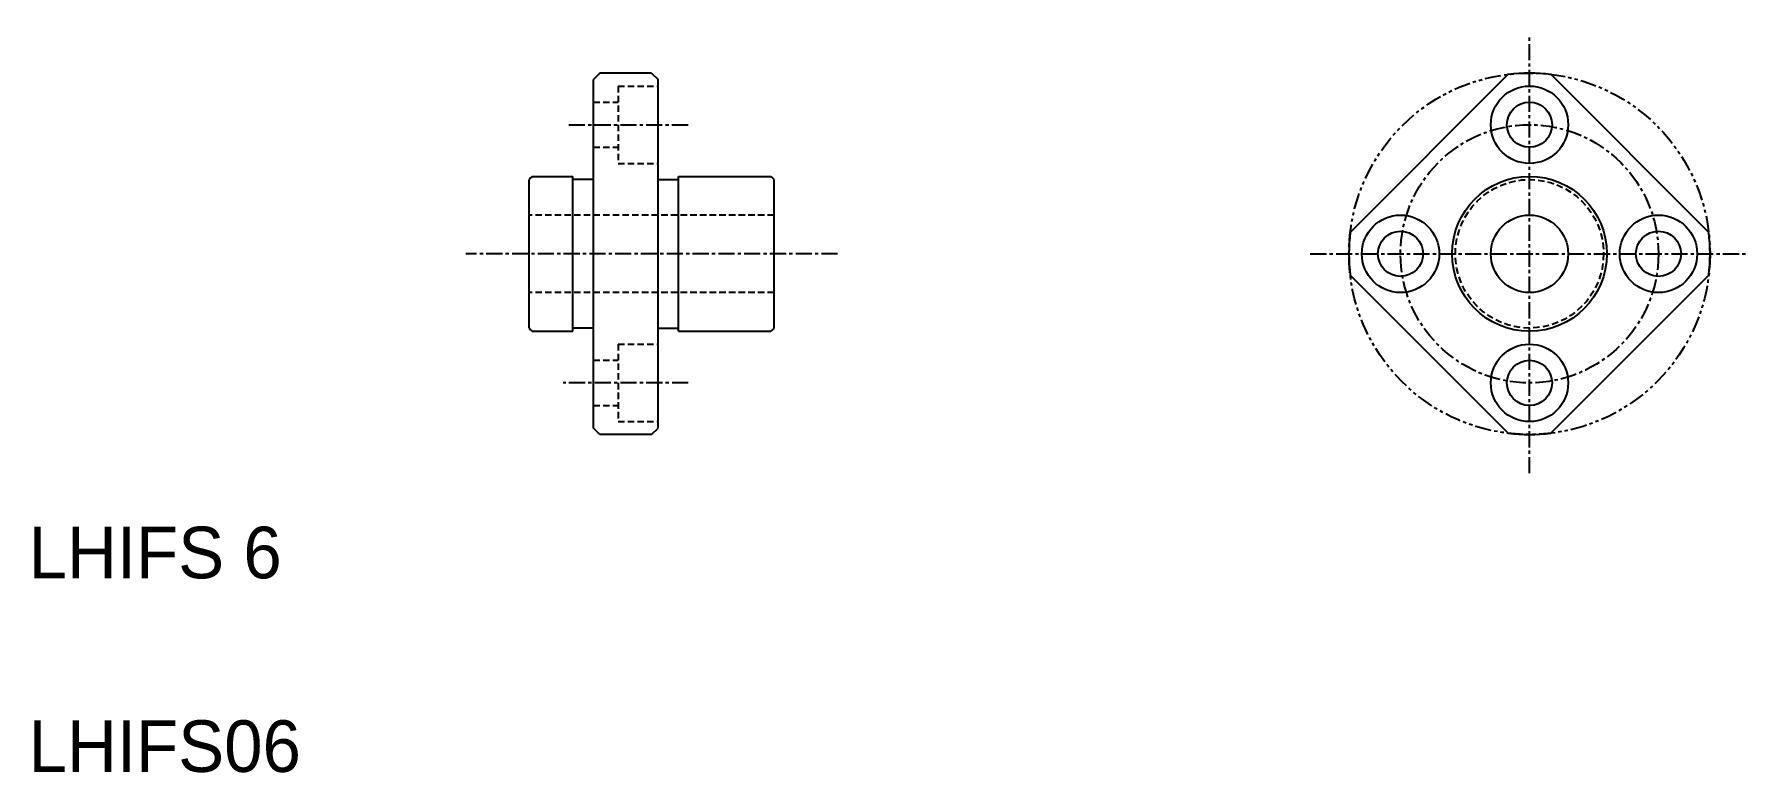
# Model space of a CAD drawing. Extents: x 335 to 468, y 138 to 196.
import ezdxf

# ---------------------------------------------------------------- set-up
doc = ezdxf.new("R2010")
doc.units = 0
for name, pattern in [('CENTER', [2, 1.25, -0.25, 0.25, -0.25]), ('DASHED', [0.75, 0.5, -0.25]), ('PHANTOM', [2.5, 1.25, -0.25, 0.25, -0.25, 0.25, -0.25])]:
    doc.linetypes.add(name, pattern=pattern)
doc.layers.get('0').update_dxf_attribs({"linetype": 'CONTINUOUS'})
doc.layers.add('CENTER', color=1, linetype='CENTER')

msp = doc.modelspace()

# ---------------------------------------------------------------- linework, layer by layer
at = {"color": 7, "linetype": 'CONTINUOUS'}
for p, q in [((378.46, 192.64), (377.96, 192.14)), ((377.96, 165.14), (377.96, 192.14)), ((382.46, 192.64), (378.46, 192.64)), ((382.46, 192.64), (382.96, 192.14)), ((382.96, 165.14), (382.96, 192.14)), ((448.88, 192.55), (436.64, 180.3)), ((464.44, 180.3), (452.19, 192.55)), ((372.96, 172.9), (372.96, 184.39)), ((373.21, 184.64), (376.36, 184.64)), ((376.36, 172.64), (376.36, 184.64)), ((377.96, 184.39), (376.36, 184.39)), ((382.96, 184.39), (384.56, 184.39)), ((384.56, 172.64), (384.56, 184.64)), ((384.56, 184.64), (391.7, 184.64)), ((386.08, 184.64), (386.08, 184.64)), ((391.96, 172.9), (391.96, 184.39)), ((448.88, 164.74), (436.64, 176.99)), ((464.44, 176.99), (452.19, 164.74)), ((377.96, 172.89), (376.36, 172.89)), ((382.96, 172.89), (384.56, 172.89)), ((373.21, 172.64), (376.36, 172.64)), ((377.96, 171.89), (377.96, 171.89)), ((384.56, 172.64), (391.7, 172.64)), ((386.08, 172.64), (386.08, 172.64)), ((378.46, 164.64), (377.96, 165.14)), ((382.46, 164.64), (382.96, 165.14)), ((382.46, 164.64), (378.46, 164.64))]:
    msp.add_line(p, q, dxfattribs=at)
at = {"color": 3, "linetype": 'DASHED'}
for p, q in [((379.86, 191.64), (382.96, 191.64)), ((379.86, 191.64), (379.86, 185.64)), ((377.96, 190.39), (379.86, 190.39)), ((377.96, 186.89), (379.86, 186.89)), ((379.86, 185.64), (382.96, 185.64)), ((391.96, 181.64), (372.96, 181.64)), ((391.96, 175.64), (372.96, 175.64)), ((379.86, 171.64), (382.96, 171.64)), ((379.86, 171.64), (379.86, 165.64)), ((377.96, 170.39), (379.86, 170.39)), ((377.96, 166.89), (379.86, 166.89)), ((379.86, 165.64), (382.96, 165.64))]:
    msp.add_line(p, q, dxfattribs=at)
at = {"color": 3, "linetype": 'PHANTOM'}
msp.add_circle((450.54, 178.64), 14, dxfattribs=at)
at = {"color": 7, "linetype": 'CONTINUOUS'}
for centre, radius in [((450.54, 188.64), 3), ((450.54, 188.64), 1.75), ((450.54, 178.64), 6), ((440.54, 178.64), 3), ((450.54, 178.64), 3), ((460.54, 178.64), 3), ((440.54, 178.64), 1.75), ((460.54, 178.64), 1.75), ((450.54, 168.64), 3), ((450.54, 168.64), 1.75)]:
    msp.add_circle(centre, radius, dxfattribs=at)
at = {"color": 3, "linetype": 'DASHED'}
msp.add_circle((450.54, 178.64), 5.75, dxfattribs=at)
at = {"color": 7, "linetype": 'CONTINUOUS'}
for centre, radius, start, end in [((450.54, 178.64), 14, 83.2132, 96.7868), ((373.71, 183.89), 0.9, 123.5573, 146.4427), ((391.21, 183.89), 0.9, 33.5573, 56.4427), ((450.54, 178.64), 14, 173.2132, 186.7868), ((450.54, 178.64), 14, 353.2132, 6.7868), ((373.71, 173.39), 0.9, 213.5573, 236.4427), ((391.21, 173.39), 0.9, 303.5573, 326.4427), ((450.54, 178.64), 14, 263.2132, 276.7868)]:
    msp.add_arc(centre, radius, start, end, dxfattribs=at)
at = {"layer": 'CENTER', "color": 1, "linetype": 'CENTER'}
for p, q in [((450.54, 161.64), (450.54, 195.64)), ((376.04, 188.64), (385.3, 188.64)), ((396.89, 178.64), (368.06, 178.64)), ((433.54, 178.64), (467.54, 178.64)), ((385.3, 168.64), (375.61, 168.64))]:
    msp.add_line(p, q, dxfattribs=at)
msp.add_circle((450.54, 178.64), 10, dxfattribs=at)

# ---------------------------------------------------------------- texts
at = {"color": 7, "linetype": 'CONTINUOUS'}
for s, p in [('LHIFS 6', (334.16, 153.5)), ('LHIFS06', (334.16, 138.5))]:
    msp.add_text(s, height=4, dxfattribs=at).set_placement(p)

doc.saveas('drawing.dxf')
